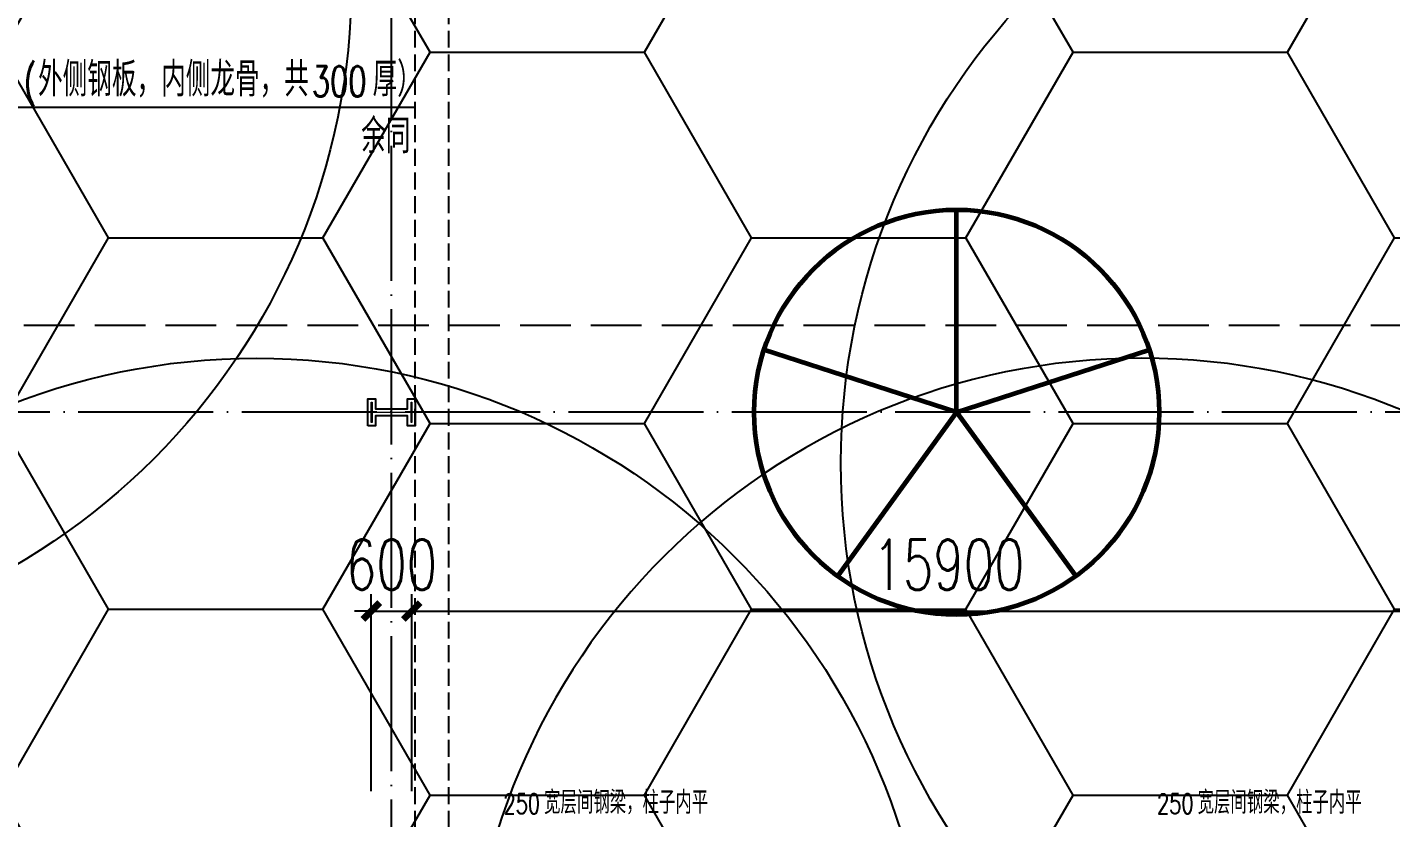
# Model space of a CAD drawing. Extents: x -821772 to -21949, y 506164 to 1049594.
# Drawn here: x -248850 to -228654, y 744817 to 756522 of the extents above; entities that cross this region are included whole.
import ezdxf
from ezdxf.xclip import XClip

# ---------------------------------------------------------------- set-up
doc = ezdxf.new("R2010")
doc.units = 0
doc.header["$LTSCALE"] = 1000
doc.header["$MEASUREMENT"] = 0
doc.header["$XCLIPFRAME"] = 2
doc.linetypes.add('10平面20250807_t3$0$DASH', pattern=[0.35, 0.25, -0.1])
doc.linetypes.add('10平面20250807_t3$0$DOTE', pattern=[2.42, 2, -0.2, 0.02, -0.2])
doc.layers.get('Defpoints').update_dxf_attribs({"color": 210})
for name, color, linetype in [('10平面20250807_t3$0$A-AXIS-DOTE', 8, '10平面20250807_t3$0$DOTE'), ('10平面20250807_t3$0$A-AXIS-DP', 8, 'Continuous'), ('10平面20250807_t3$0$A-HATCH-2', 8, 'Continuous'), ('10平面20250807_t3$0$A-LIN-V', 8, 'Continuous'), ('10平面20250807_t3$0$A-WINDOW', 8, 'Continuous'), ('10平面20250807_t3$0$AS-WALL', 8, 'Continuous'), ('10平面20250807_t3$0$DIM_SYMB', 8, 'Continuous'), ('10平面20250807_t3$0$PUB_TEXT', 8, 'Continuous'), ('10平面20250807_t3$0$SB_ZF消火栓', 10, 'Continuous'), ('PUB_HATCH', 8, 'Continuous')]:
    doc.layers.add(name, color=color, linetype=linetype)
doc.layers.add('10平面20250807_t3$0$S-col', color=8, linetype='Continuous', lineweight=0)
doc.styles.add('10平面20250807_t3$0$_TCH_DIM', font='SIMPLEX', dxfattribs={"bigfont": 'GBCBIG'})
doc.styles.add('10平面20250807_t3$0$_TCH_DIM_T3', font='SIMPLEX', dxfattribs={"width": 0.705882, "bigfont": 'GBCBIG'})
doc.dimstyles.new('10平面20250807_t3$0$_TCH_ARCH&&250', dxfattribs={"dimtxt": 743.75, "dimasz": 250, "dimexe": 250, "dimexo": 250, "dimgap": 315.625, "dimtad": 1, "dimdec": 0, "dimzin": 0, "dimdsep": 46, "dimtxsty": '10平面20250807_t3$0$_TCH_DIM_T3', "dimblk": '10平面20250807_t3$0$_ArchTick', "dimcen": 0.09, "dimclrt": 7, "dimazin": 2, "dimtfac": 1, "dimtdec": 0, "dimtix": 1, "dimtmove": 2, "dimatfit": 3, "dimfxl": 0, "dimtolj": 1, "dimtzin": 0, "dimarcsym": 0})

# ---------------------------------------------------------------- blocks, each defined once
blk = doc.blocks.new('10平面20250807_t3$0$dote')
at = {"layer": '10平面20250807_t3$0$A-AXIS-DOTE'}
for p, q in [((-22717.8, -68994), (-22717.8, 36662.3)), ((76282.2, -54000), (-41310, -54000))]:
    blk.add_line(p, q, dxfattribs=at)
at = {"layer": '10平面20250807_t3$0$DIM_SYMB', "linetype": '10平面20250807_t3$0$DASH', "ltscale": 3}
blk.add_lwpolyline([(-42863.6, -52710.9), (162136.4, -52710.9)], dxfattribs=at)
blk = doc.blocks.new('10平面20250807_t3$0$_FZH')
at = {"layer": '10平面20250807_t3$0$A-HATCH-2'}
blk.add_lwpolyline([(-0.437, -0.25), (-0.437, 0.25), (-0.297, 0.25), (-0.297, 0.067), (0.298, 0.067), (0.298, 0.25), (0.438, 0.25), (0.438, -0.25), (0.298, -0.25), (0.298, -0.068), (-0.297, -0.068), (-0.297, -0.25)], close=True, dxfattribs=at)
at = {"layer": '10平面20250807_t3$0$S-col'}
blk.add_lwpolyline([(-0.375, -0.188), (-0.375, 0.187), (-0.36, 0.187), (-0.36, 0.005), (0.36, 0.005), (0.36, 0.187), (0.375, 0.187), (0.375, -0.188), (0.36, -0.188), (0.36, -0.005), (-0.36, -0.005), (-0.36, -0.188)], close=True, dxfattribs=at)
blk = doc.blocks.new('10平面20250807_t3$0$w4234324')
at = {"xscale": 800.0000000000005, "yscale": 800.0000000000005, "zscale": 800.0000000000005}
blk.add_blockref('10平面20250807_t3$0$_FZH', (-243454, 750820), dxfattribs=at)
blk = doc.blocks.new('10平面20250807_t3$0$_ArchTick')
at = {"color": 0, "linetype": 'ByBlock', "const_width": 0.4}
blk.add_lwpolyline([(-0.5, -0.5), (0.5, 0.5)], dxfattribs=at)
blk = doc.blocks.new('*D10445')
at = {"layer": '10平面20250807_t3$0$A-WINDOW', "color": 0, "lineweight": -2}
for p, q in [((-243154, 745210), (-243154, 748127)), ((-227254, 745210), (-227254, 748127)), ((-243154, 747877), (-227254, 747877))]:
    blk.add_line(p, q, dxfattribs=at)
at = {"layer": 'Defpoints', "color": 0}
for p in [(-227254, 747877), (-243154, 744960), (-227254, 744960)]:
    blk.add_point(p, dxfattribs=at)
at = {"layer": '10平面20250807_t3$0$A-WINDOW', "color": 0, "lineweight": -2, "xscale": 250, "yscale": 250, "zscale": 250, "rotation": 180}
blk.add_blockref('10平面20250807_t3$0$_ArchTick', (-243154, 747877), dxfattribs=at)
at = {"layer": '10平面20250807_t3$0$A-WINDOW', "color": 0, "lineweight": -2, "xscale": 250, "yscale": 250, "zscale": 250}
blk.add_blockref('10平面20250807_t3$0$_ArchTick', (-227254, 747877), dxfattribs=at)
at = {"layer": '10平面20250807_t3$0$A-WINDOW', "color": 7, "insert": (-235204, 748564), "char_height": 743.8, "attachment_point": 5, "style": '10平面20250807_t3$0$_TCH_DIM_T3'}
blk.add_mtext('\\A1;15900', dxfattribs=at)
blk = doc.blocks.new('*D10446')
at = {"layer": '10平面20250807_t3$0$A-WINDOW', "color": 0, "lineweight": -2}
for p, q in [((-243754, 745210), (-243754, 748127)), ((-243154, 745210), (-243154, 748127)), ((-243754, 747877), (-244004, 747877)), ((-243754, 747877), (-243154, 747877)), ((-243154, 747877), (-242904, 747877))]:
    blk.add_line(p, q, dxfattribs=at)
at = {"layer": 'Defpoints', "color": 0}
for p in [(-243154, 747877), (-243754, 744960), (-243154, 744960)]:
    blk.add_point(p, dxfattribs=at)
at = {"layer": '10平面20250807_t3$0$A-WINDOW', "color": 0, "lineweight": -2, "xscale": 250, "yscale": 250, "zscale": 250}
blk.add_blockref('10平面20250807_t3$0$_ArchTick', (-243754, 747877), dxfattribs=at)
at = {"layer": '10平面20250807_t3$0$A-WINDOW', "color": 0, "lineweight": -2, "xscale": 250, "yscale": 250, "zscale": 250, "rotation": 180}
blk.add_blockref('10平面20250807_t3$0$_ArchTick', (-243154, 747877), dxfattribs=at)
at = {"layer": '10平面20250807_t3$0$A-WINDOW', "color": 7, "insert": (-243454, 748564), "char_height": 743.8, "attachment_point": 5, "style": '10平面20250807_t3$0$_TCH_DIM_T3'}
blk.add_mtext('\\A1;600', dxfattribs=at)
blk = doc.blocks.new('10平面20250807_t3$0$w4324324')
at = {"layer": '10平面20250807_t3$0$A-HATCH-2', "lineweight": 60}
for q in [(-1694760, 686605), (-1697614, 684532), (-1691907, 684532), (-1696524, 681178), (-1692997, 681178)]:
    blk.add_line((-1694760, 683605), q, dxfattribs=at)
blk.add_circle((-1694760, 683605), 3000, dxfattribs=at)
blk = doc.blocks.new('10平面20250807_t3$0$w423432')
at = {"layer": '10平面20250807_t3$0$A-LIN-V'}
blk.add_blockref('10平面20250807_t3$0$w4324324', (-65880, -72000), dxfattribs=at)
blk = doc.blocks.new('10平面20250807_t3$0$A$C5D961328')
at = {"layer": '10平面20250807_t3$0$SB_ZF消火栓'}
blk.add_hatch(color=256, dxfattribs=at).paths.add_polyline_path([(0, 40), (700, 40), (700, 240)])
at = {"layer": '10平面20250807_t3$0$A-LIN-V', "ltscale": 500}
blk.add_circle((350, 40), 10001, dxfattribs=at)
at = {"layer": '10平面20250807_t3$0$SB_ZF消火栓'}
for p, q in [((700, 240), (0, 240)), ((0, 240), (0, 40)), ((700, 240), (0, 40)), ((700, 240), (700, 40)), ((0, 40), (700, 40))]:
    blk.add_line(p, q, dxfattribs=at)
at = {"layer": '10平面20250807_t3$0$SB_ZF消火栓', "color": 1}
blk.add_circle((140, 140), 32.5, dxfattribs=at)
blk = doc.blocks.new('10平面20250807_t3$0$234243242332')
at = {"layer": '10平面20250807_t3$0$SB_ZF消火栓', "rotation": 270}
for p in [(-254088, 757555), (-226838, 750420)]:
    blk.add_blockref('10平面20250807_t3$0$A$C5D961328', p, dxfattribs=at)
at = {"layer": '10平面20250807_t3$0$SB_ZF消火栓'}
blk.add_blockref('10平面20250807_t3$0$A$C5D961328', (-245804, 741580), dxfattribs=at)
at = {"layer": '10平面20250807_t3$0$SB_ZF消火栓', "xscale": -1}
blk.add_blockref('10平面20250807_t3$0$A$C5D961328', (-231994, 741580), dxfattribs=at)
blk = doc.blocks.new('10平面20250807_t3$0$3243243')
at = {"layer": '10平面20250807_t3$0$A-HATCH-2', "linetype": '10平面20250807_t3$0$DASH'}
for p, q in [((-243104.2, 741520), (-243104.2, 786820)), ((-242604.2, 741520), (-242604.2, 786820))]:
    blk.add_line(p, q, dxfattribs=at)
at = {"layer": '10平面20250807_t3$0$PUB_TEXT', "style": '10平面20250807_t3$0$_TCH_DIM'}
for p in [(-241195.2, 744875), (-231515, 744875)]:
    blk.add_text('宽层间钢梁，柱子内平', height=337.59, dxfattribs=at).set_placement(p)
at = {"layer": '10平面20250807_t3$0$PUB_TEXT', "style": '10平面20250807_t3$0$_TCH_DIM', "width": 0.705882}
for p in [(-241795.2, 744875), (-232115, 744875)]:
    blk.add_text('250', height=297.5, dxfattribs=at).set_placement(p)
at = {"layer": '10平面20250807_t3$0$A-WINDOW'}
for p1, p2, picture, middle in [((-243754.2, 744960), (-243154.2, 744960), '*D10446', (-243454.2, 748564.2)), ((-243154.2, 744960), (-227254.2, 744960), '*D10445', (-235204.2, 748564.2))]:
    dim = blk.add_aligned_dim(p1=p1, p2=p2, distance=2916.7, dimstyle='10平面20250807_t3$0$_TCH_ARCH&&250', dxfattribs=at)
    dim.commit()
    dim.dimension.update_dxf_attribs({"geometry": picture, "text_midpoint": middle})
blk = doc.blocks.new('10平面20250807_t3')
at = {"layer": '10平面20250807_t3$0$DIM_SYMB'}
blk.add_line((-251150, 755340), (-243104.2, 755340), dxfattribs=at)
at = {"layer": '10平面20250807_t3$0$A-AXIS-DP'}
blk.add_blockref('10平面20250807_t3$0$3243243', (0, 0), dxfattribs=at)
at = {"layer": '10平面20250807_t3$0$A-LIN-V'}
blk.add_blockref('10平面20250807_t3$0$w423432', (1525556.2, 139215), dxfattribs=at)
at = {"layer": '10平面20250807_t3$0$A-WINDOW'}
blk.add_blockref('10平面20250807_t3$0$w4234324', (0, 0), dxfattribs=at)
at = {"layer": '10平面20250807_t3$0$AS-WALL'}
blk.add_blockref('10平面20250807_t3$0$dote', (-220736.4, 804820), dxfattribs=at)
at = {"layer": '10平面20250807_t3$0$SB_ZF消火栓', "linetype": 'Continuous'}
blk.add_blockref('10平面20250807_t3$0$234243242332', (0, 0), dxfattribs=at)
at = {"layer": '10平面20250807_t3$0$PUB_TEXT', "style": '10平面20250807_t3$0$_TCH_DIM', "width": 0.705882}
for s, height, p in [('(', 446.2, (-248899.6, 755497.5)), ('300', 446.25, (-244634.8, 755497.5))]:
    blk.add_text(s, height=height, dxfattribs=at).set_placement(p)
at = {"layer": '10平面20250807_t3$0$PUB_TEXT', "style": '10平面20250807_t3$0$_TCH_DIM'}
for s, height, p in [('外侧钢板，内侧龙骨，共', 506.383, (-248689.6, 755497.5)), ('厚）', 506.38, (-243734.8, 755497.5)), ('余同', 506.38, (-243904, 754657.5))]:
    blk.add_text(s, height=height, dxfattribs=at).set_placement(p)

msp = doc.modelspace()

# ---------------------------------------------------------------- block references
at = {"ltscale": 100}
ref = msp.add_blockref('10平面20250807_t3', (0, 0), dxfattribs=at)
XClip(ref).set_block_clipping_path([(-386212.6353242097, 506163.79756496), (-21948.7593967821, 884998.2285294847)])

# ---------------------------------------------------------------- next in the draw order: hatches: boundary and pattern name
at = {"layer": 'PUB_HATCH', "ltscale": 5000}
h = msp.add_hatch(dxfattribs=at)
h.set_pattern_fill('HONEY', color=8, scale=2000)
h.set_pattern_definition([(0, (0, 0), (4762.5, 2749.63), [3175, -6350]), (120, (0, 0), (-4762.499, 2749.631), [3175, -6350]), (60, (0, 0), (0.0006, 5499.261), [-6350, 3175])])
h.paths.add_polyline_path([(-148304.2, 741220), (-148304.2, 741720), (-149704.2, 741720), (-149704.2, 741220), (-164804.2, 741220), (-164804.2, 741720), (-166204.2, 741720), (-166204.2, 741220), (-181304.2, 741220), (-181304.2, 741720), (-182704.2, 741720), (-182704.2, 741220), (-197804.2, 741220), (-197804.2, 741720), (-199204.2, 741720), (-199204.2, 741220), (-214304.2, 741220), (-214304.2, 741720), (-215704.2, 741720), (-215704.2, 741220), (-254554.2, 741220), (-254554.2, 760283.3), (-231116.1, 832520), (-215704.2, 832520), (-215704.2, 832020), (-214304.2, 832020), (-214304.2, 832520), (-182704.2, 832520), (-182704.2, 832020), (-181304.2, 832020), (-181304.2, 832520), (-157104.2, 832520), (-157104.2, 832020), (-155704.2, 832020), (-155704.2, 832520), (-143954.2, 832520), (-143954.2, 741220)])

doc.saveas('drawing.dxf')
